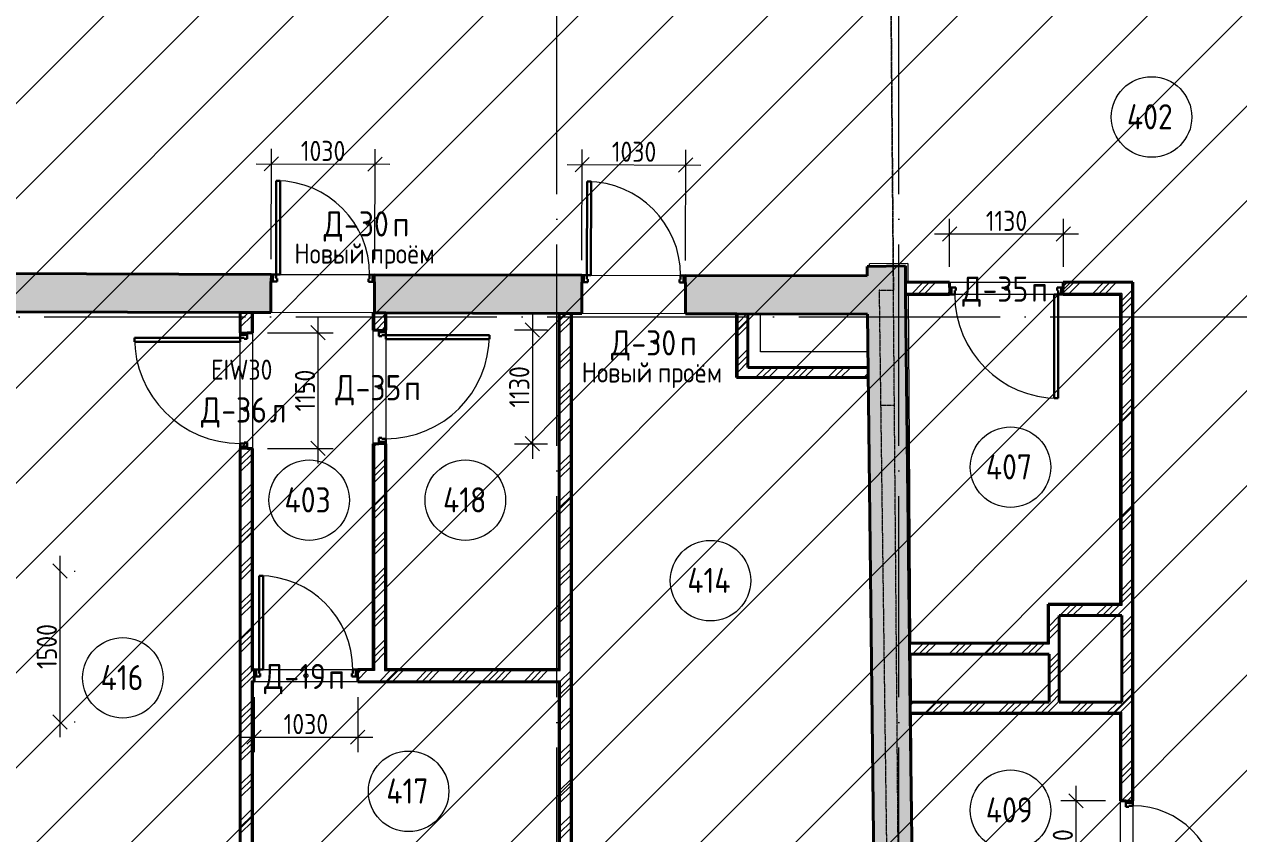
# Model space of a CAD drawing. Header units: millimetres. Extents: x 3050 to 430575, y -569542 to 36130.
# Drawn here: x 313137 to 325208, y -427152 to -419110 of the extents above; entities that cross this region are included whole.
import ezdxf

# ---------------------------------------------------------------- set-up
doc = ezdxf.new("R2010")
doc.units = ezdxf.units.MM
doc.linetypes.add('ADSK_Линия сетки', pattern=[25, 20, -2.5, 0, -2.5])
doc.linetypes.add('ADSK_Сверху', pattern=[4.5, 3, -1.5])
for name, color, linetype, lineweight in [('Двери', 7, 'Continuous', 18), ('Крыша', 7, 'Continuous', 18), ('Марки дверей', 7, 'Continuous', 20), ('Марки помещений', 7, 'Continuous', 20), ('Оси', 7, 'Continuous', 9), ('Перекрытие', 7, 'Continuous', 18), ('Размеры', 7, 'Continuous', 9), ('Стены внутренние', 7, 'Continuous', 18), ('Стены штриховка', 7, 'Continuous', 18)]:
    doc.layers.add(name, color=color, linetype=linetype, lineweight=lineweight)
doc.layers.add('Линии', color=7, linetype='Continuous', lineweight=9, true_color=0x00a600)
doc.styles.add('GOST Common', font='GOST_Common.ttf', dxfattribs={"width": 0.9, "height": 200})
doc.styles.add('GOST Common_1', font='GOST_Common.ttf', dxfattribs={"width": 0.9, "height": 350})
doc.styles.add('GOST Common_2', font='GOST_Common.ttf', dxfattribs={"width": 0.9, "height": 250})
doc.dimstyles.new('ADSK_Основной_2_мм_Округление_до_1_мм', dxfattribs={"dimscale": 304.8, "dimtxt": 201.142999, "dimasz": 0.463911, "dimexe": 0.492126, "dimexo": 0.492126, "dimgap": 0.098425, "dimtad": 1, "dimdec": 0, "dimdsep": 46, "dimtxsty": 'GOST Common', "dimblk1": 'OBLIQUE', "dimblk2": 'OBLIQUE', "dimsah": 1, "dimcen": 0.09, "dimdle": 0.492126, "dimazin": 2, "dimtfac": 1, "dimtdec": 4, "dimtix": 1, "dimtmove": 0, "dimatfit": 3, "dimfxl": 1, "dimtvp": 1, "dimtolj": 1, "dimtzin": 0, "dimlwd": 20, "dimlwe": 20, "dimarcsym": 2})
pattern_1 = [(45, (279419.6, -430621.92), (-179.6051, 179.6051), []), (45, (279483.1, -430621.92), (0, 359.2102), []), (45, (279356.1, -430621.92), (0, 359.2102), [])]

# ---------------------------------------------------------------- blocks, each defined once
blk = doc.blocks.new('AC_Дверь_Однопольная - Д-36л 1150х2200h-2279770-04 План 4-го этажа маркировочный')
at = {"layer": 'Двери', "lineweight": 30}
for p, q in [((525, 1112), (485, 1112)), ((485, 1112), (485, 62)), ((525, 62), (525, 1112)), ((-555, 62), (-575, 62)), ((-575, 62), (-575, -8)), ((-525, 62), (-555, 62)), ((-555, 62), (-555, -8)), ((-555, -8), (-555, 62)), ((-525, 22), (-525, 62)), ((-515, 22), (-525, 22)), ((-515, -8), (-515, 22)), ((485, 62), (525, 62)), ((525, 22), (515, 22)), ((515, 22), (515, -8)), ((555, 62), (525, 62)), ((525, 62), (525, 22)), ((555, -8), (555, 62)), ((575, 62), (555, 62)), ((555, 62), (555, -8)), ((575, -8), (575, 62)), ((-575, -8), (-555, -8)), ((-555, -8), (-515, -8)), ((515, -8), (555, -8)), ((555, -8), (575, -8))]:
    blk.add_line(p, q, dxfattribs=at)
at = {"layer": 'Двери'}
blk.add_arc((525, 62), 1050, 90, 180, dxfattribs=at)
blk = doc.blocks.new('AC_Дверь_Однопольная - Д-35п 1130х2200h-1983249-04 План 4-го этажа маркировочный')
at = {"layer": 'Двери', "lineweight": 30}
for p, q in [((-515, 1092), (-475, 1092)), ((-515, 62), (-515, 1092)), ((-475, 1092), (-475, 62)), ((-565, 62), (-545, 62)), ((-565, -8), (-565, 62)), ((-545, 62), (-515, 62)), ((-545, -8), (-545, 62)), ((-545, 62), (-545, -8)), ((-475, 62), (-515, 62)), ((-515, 62), (-515, 22)), ((-515, 22), (-505, 22)), ((-505, 22), (-505, -8)), ((505, 22), (515, 22)), ((505, -8), (505, 22)), ((515, 62), (545, 62)), ((515, 22), (515, 62)), ((545, 62), (545, -8)), ((545, 62), (565, 62)), ((545, -8), (545, 62)), ((565, 62), (565, -8)), ((-545, -8), (-565, -8)), ((-505, -8), (-545, -8)), ((545, -8), (505, -8)), ((565, -8), (545, -8))]:
    blk.add_line(p, q, dxfattribs=at)
at = {"layer": 'Двери'}
blk.add_arc((-515, 62), 1030, 0, 90, dxfattribs=at)
blk = doc.blocks.new('AC_Дверь_Однопольная - Д-19п 1030х2200h-1983254-04 План 4-го этажа маркировочный')
at = {"layer": 'Двери', "lineweight": 30}
for p, q in [((-465, 992), (-425, 992)), ((-465, 62), (-465, 992)), ((-425, 992), (-425, 62)), ((-515, 62), (-495, 62)), ((-515, -8), (-515, 62)), ((-495, 62), (-465, 62)), ((-495, -8), (-495, 62)), ((-495, 62), (-495, -8)), ((-425, 62), (-465, 62)), ((-465, 62), (-465, 22)), ((-465, 22), (-455, 22)), ((-455, 22), (-455, -8)), ((455, 22), (465, 22)), ((455, -8), (455, 22)), ((465, 62), (495, 62)), ((465, 22), (465, 62)), ((495, 62), (495, -8)), ((495, 62), (515, 62)), ((495, -8), (495, 62)), ((515, 62), (515, -8)), ((-495, -8), (-515, -8)), ((-455, -8), (-495, -8)), ((495, -8), (455, -8)), ((515, -8), (495, -8))]:
    blk.add_line(p, q, dxfattribs=at)
at = {"layer": 'Двери'}
blk.add_arc((-465, 62), 930, 0, 90, dxfattribs=at)
blk = doc.blocks.new('AC_Дверь_Однопольная - Д-30п 1030х2200h-1983150-04 План 4-го этажа маркировочный')
at = {"layer": 'Двери', "lineweight": 30}
for p, q in [((-465, 1120), (-425, 1120)), ((-465, 190), (-465, 1120)), ((-425, 1120), (-425, 190)), ((-515, 190), (-495, 190)), ((-515, 120), (-515, 190)), ((-495, 190), (-465, 190)), ((-495, 120), (-495, 190)), ((-495, 190), (-495, 120)), ((-425, 190), (-465, 190)), ((-465, 190), (-465, 150)), ((-465, 150), (-455, 150)), ((-455, 150), (-455, 120)), ((455, 150), (465, 150)), ((455, 120), (455, 150)), ((465, 190), (495, 190)), ((465, 150), (465, 190)), ((495, 190), (495, 120)), ((495, 190), (515, 190)), ((495, 120), (495, 190)), ((515, 190), (515, 120)), ((-495, 120), (-515, 120)), ((-455, 120), (-495, 120)), ((495, 120), (455, 120)), ((515, 120), (495, 120))]:
    blk.add_line(p, q, dxfattribs=at)
at = {"layer": 'Двери'}
blk.add_arc((-465, 190), 930, 0, 90, dxfattribs=at)
blk = doc.blocks.new('AC_Дверь_Однопольная - Д-27л 930х2200h-1983253-04 План 4-го этажа маркировочный')
at = {"layer": 'Двери', "lineweight": 30}
for p, q in [((415, 892), (375, 892)), ((375, 892), (375, 62)), ((415, 62), (415, 892)), ((-445, 62), (-465, 62)), ((-465, 62), (-465, -8)), ((-415, 62), (-445, 62)), ((-445, 62), (-445, -8)), ((-445, -8), (-445, 62)), ((-415, 22), (-415, 62)), ((-405, 22), (-415, 22)), ((-405, -8), (-405, 22)), ((375, 62), (415, 62)), ((415, 22), (405, 22)), ((405, 22), (405, -8)), ((445, 62), (415, 62)), ((415, 62), (415, 22)), ((445, -8), (445, 62)), ((465, 62), (445, 62)), ((445, 62), (445, -8)), ((465, -8), (465, 62)), ((-465, -8), (-445, -8)), ((-445, -8), (-405, -8)), ((405, -8), (445, -8)), ((445, -8), (465, -8))]:
    blk.add_line(p, q, dxfattribs=at)
at = {"layer": 'Двери'}
blk.add_arc((415, 62), 830, 90, 180, dxfattribs=at)
blk = doc.blocks.new('ADSK_Марка_Помещение_ОдноЗначение - Номер-247393-04 План 4-го этажа маркировочный')
at = {"layer": 'Марки помещений'}
blk.add_circle((0, 0), 4, dxfattribs=at)
blk = doc.blocks.new('ADSK_Марка_Дверь - Типоразмер_ADSK_Марка-58376-04 План 4-го этажа маркировочный')
at = {"layer": 'Марки дверей', "lineweight": 9}
blk.add_circle((0, 0), 0.2, dxfattribs=at)
blk = doc.blocks.new('ADSK_Марка_Дверь - Марка типа и комментарии-2020407-04 План 4-го этажа маркировочный')
at = {"layer": 'Марки дверей', "lineweight": 9}
blk.add_circle((0, 0), 0.2, dxfattribs=at)
blk = doc.blocks.new('_Oblique')
at = {"color": 0, "linetype": 'ByBlock', "lineweight": -2}
blk.add_line((-0.5, -0.5), (0.5, 0.5), dxfattribs=at)
blk = doc.blocks.new('*D9945')
at = {"layer": 'Defpoints', "color": 0, "lineweight": 40, "transparency": 16777216}
for p in [(315421, -425644), (316451, -425644), (316451, -426193)]:
    blk.add_point(p, dxfattribs=at)
at = {"layer": 'Размеры', "color": 0, "lineweight": 20, "transparency": 16777216}
for p, q in [((315421, -425794), (315421, -426343)), ((316451, -425794), (316451, -426343)), ((315271, -426193), (316601, -426193))]:
    blk.add_line(p, q, dxfattribs=at)
at = {"layer": 'Размеры', "color": 0, "lineweight": 20, "transparency": 16777216, "xscale": 141.4, "yscale": 141.4, "zscale": 141.4, "rotation": 180}
blk.add_blockref('_Oblique', (315421, -426193), dxfattribs=at)
at = {"layer": 'Размеры', "color": 0, "lineweight": 20, "transparency": 16777216, "xscale": 141.4, "yscale": 141.4, "zscale": 141.4}
blk.add_blockref('_Oblique', (316451, -426193), dxfattribs=at)
at = {"layer": 'Размеры', "color": 0, "lineweight": 20, "transparency": 16777216, "insert": (315936, -426063), "char_height": 200, "width": 560.47, "attachment_point": 5, "style": 'GOST Common'}
blk.add_mtext('\\A1;1030', dxfattribs=at)
blk = doc.blocks.new('*D9946')
at = {"layer": 'Defpoints', "color": 0, "lineweight": 40, "transparency": 16777216}
for p in [(313482, -424542), (313482, -426042), (313491, -426042)]:
    blk.add_point(p, dxfattribs=at)
at = {"layer": 'Размеры', "color": 0, "lineweight": 20, "transparency": 16777216}
for p, q in [((313491, -424392), (313491, -426192)), ((313632, -424542), (313641, -424542)), ((313632, -426042), (313641, -426042))]:
    blk.add_line(p, q, dxfattribs=at)
at = {"layer": 'Размеры', "color": 0, "lineweight": 20, "transparency": 16777216, "xscale": 141.4, "yscale": 141.4, "zscale": 141.4}
for p, rotation in [((313491, -424542), 90), ((313491, -426042), 270)]:
    blk.add_blockref('_Oblique', p, dxfattribs=dict(at, rotation=rotation))
at = {"layer": 'Размеры', "color": 0, "lineweight": 20, "transparency": 16777216, "insert": (313361, -425292), "char_height": 200, "width": 560.47, "attachment_point": 5, "rotation": 90, "style": 'GOST Common'}
blk.add_mtext('\\A1;1500', dxfattribs=at)
blk = doc.blocks.new('*D9947')
at = {"layer": 'Defpoints', "color": 0, "lineweight": 40, "transparency": 16777216}
for p in [(315406, -422174), (316057, -422174), (315406, -423324)]:
    blk.add_point(p, dxfattribs=at)
at = {"layer": 'Размеры', "color": 0, "lineweight": 20, "transparency": 16777216}
for p, q in [((316057, -423474), (316057, -422024)), ((315556, -422174), (316207, -422174)), ((315556, -423324), (316207, -423324))]:
    blk.add_line(p, q, dxfattribs=at)
at = {"layer": 'Размеры', "color": 0, "lineweight": 20, "transparency": 16777216, "xscale": 141.4, "yscale": 141.4, "zscale": 141.4}
for p, rotation in [((316057, -422174), 90), ((316057, -423324), 270)]:
    blk.add_blockref('_Oblique', p, dxfattribs=dict(at, rotation=rotation))
at = {"layer": 'Размеры', "color": 0, "lineweight": 20, "transparency": 16777216, "insert": (315927, -422749), "char_height": 200, "width": 515.47, "attachment_point": 5, "rotation": 90, "style": 'GOST Common'}
blk.add_mtext('\\A1;1150', dxfattribs=at)
blk = doc.blocks.new('*D9948')
at = {"layer": 'Defpoints', "color": 0, "lineweight": 40, "transparency": 16777216}
for p in [(317860, -422147), (317860, -423277), (318187, -423277)]:
    blk.add_point(p, dxfattribs=at)
at = {"layer": 'Размеры', "color": 0, "lineweight": 20, "transparency": 16777216}
for p, q in [((318187, -421997), (318187, -423427)), ((318010, -422147), (318337, -422147)), ((318010, -423277), (318337, -423277))]:
    blk.add_line(p, q, dxfattribs=at)
at = {"layer": 'Размеры', "color": 0, "lineweight": 20, "transparency": 16777216, "xscale": 141.4, "yscale": 141.4, "zscale": 141.4}
for p, rotation in [((318187, -422147), 90), ((318187, -423277), 270)]:
    blk.add_blockref('_Oblique', p, dxfattribs=dict(at, rotation=rotation))
at = {"layer": 'Размеры', "color": 0, "lineweight": 20, "transparency": 16777216, "insert": (318057, -422712), "char_height": 200, "width": 515.47, "attachment_point": 5, "rotation": 90, "style": 'GOST Common'}
blk.add_mtext('\\A1;1130', dxfattribs=at)
blk = doc.blocks.new('*D9951')
at = {"layer": 'Defpoints', "color": 0, "lineweight": 40, "transparency": 16777216}
for p in [(323465, -421193), (322335, -421671), (323465, -421671)]:
    blk.add_point(p, dxfattribs=at)
at = {"layer": 'Размеры', "color": 0, "lineweight": 20, "transparency": 16777216}
for p, q in [((322335, -421521), (322335, -421043)), ((323465, -421521), (323465, -421043)), ((322185, -421193), (323615, -421193))]:
    blk.add_line(p, q, dxfattribs=at)
at = {"layer": 'Размеры', "color": 0, "lineweight": 20, "transparency": 16777216, "xscale": 141.4, "yscale": 141.4, "zscale": 141.4, "rotation": 180}
blk.add_blockref('_Oblique', (322335, -421193), dxfattribs=at)
at = {"layer": 'Размеры', "color": 0, "lineweight": 20, "transparency": 16777216, "xscale": 141.4, "yscale": 141.4, "zscale": 141.4}
blk.add_blockref('_Oblique', (323465, -421193), dxfattribs=at)
at = {"layer": 'Размеры', "color": 0, "lineweight": 20, "transparency": 16777216, "insert": (322900, -421063), "char_height": 200, "width": 515.47, "attachment_point": 5, "style": 'GOST Common'}
blk.add_mtext('\\A1;1130', dxfattribs=at)
blk = doc.blocks.new('*D9952')
at = {"layer": 'Defpoints', "color": 0, "lineweight": 40, "transparency": 16777216}
for p in [(324033, -426825), (323590, -427755), (324033, -427755)]:
    blk.add_point(p, dxfattribs=at)
at = {"layer": 'Размеры', "color": 0, "lineweight": 20, "transparency": 16777216}
for p, q in [((323590, -426675), (323590, -427905)), ((323883, -426825), (323440, -426825)), ((323883, -427755), (323440, -427755))]:
    blk.add_line(p, q, dxfattribs=at)
at = {"layer": 'Размеры', "color": 0, "lineweight": 20, "transparency": 16777216, "xscale": 141.4, "yscale": 141.4, "zscale": 141.4}
for p, rotation in [((323590, -426825), 90), ((323590, -427755), 270)]:
    blk.add_blockref('_Oblique', p, dxfattribs=dict(at, rotation=rotation))
at = {"layer": 'Размеры', "color": 0, "lineweight": 20, "transparency": 16777216, "insert": (323460, -427290), "char_height": 200, "width": 454.11, "attachment_point": 5, "rotation": 90, "style": 'GOST Common'}
blk.add_mtext('\\A1;930', dxfattribs=at)
blk = doc.blocks.new('*D9986')
at = {"layer": 'Defpoints', "color": 0, "lineweight": 40, "transparency": 16777216}
for p in [(316622, -420499), (315589, -421595), (316619, -421597)]:
    blk.add_point(p, dxfattribs=at)
at = {"layer": 'Размеры', "color": 0, "lineweight": 20, "transparency": 16777216}
for p, q in [((315590, -421445), (315593, -420346)), ((316620, -421447), (316623, -420349)), ((315442, -420496), (316772, -420499))]:
    blk.add_line(p, q, dxfattribs=at)
at = {"layer": 'Размеры', "color": 0, "lineweight": 20, "transparency": 16777216, "xscale": 141.4, "yscale": 141.4, "zscale": 141.4}
for p, rotation in [((315592, -420496), 179.8485505273575), ((316622, -420499), 359.8485505273575)]:
    blk.add_blockref('_Oblique', p, dxfattribs=dict(at, rotation=rotation))
at = {"layer": 'Размеры', "color": 0, "lineweight": 20, "transparency": 16777216, "insert": (316107, -420368), "char_height": 200, "width": 560.47, "attachment_point": 5, "rotation": 359.8486, "style": 'GOST Common'}
blk.add_mtext('\\A1;1030', dxfattribs=at)
blk = doc.blocks.new('*D9987')
at = {"layer": 'Defpoints', "color": 0, "lineweight": 40, "transparency": 16777216}
for p in [(319712, -420507), (318679, -421603), (319709, -421606)]:
    blk.add_point(p, dxfattribs=at)
at = {"layer": 'Размеры', "color": 0, "lineweight": 20, "transparency": 16777216}
for p, q in [((318680, -421453), (318683, -420354)), ((319710, -421456), (319713, -420357)), ((318532, -420504), (319862, -420508))]:
    blk.add_line(p, q, dxfattribs=at)
at = {"layer": 'Размеры', "color": 0, "lineweight": 20, "transparency": 16777216, "xscale": 141.4, "yscale": 141.4, "zscale": 141.4}
for p, rotation in [((318682, -420504), 179.8485505273575), ((319712, -420507), 359.8485505273575)]:
    blk.add_blockref('_Oblique', p, dxfattribs=dict(at, rotation=rotation))
at = {"layer": 'Размеры', "color": 0, "lineweight": 20, "transparency": 16777216, "insert": (319198, -420376), "char_height": 200, "width": 560.47, "attachment_point": 5, "rotation": 359.8486, "style": 'GOST Common'}
blk.add_mtext('\\A1;1030', dxfattribs=at)

msp = doc.modelspace()

# ---------------------------------------------------------------- hatches: boundary and pattern name
at = {"lineweight": 13, "true_color": 0x636466}
h = msp.add_hatch(dxfattribs=at)
h.set_pattern_fill('ANSI31', color=251, scale=210)
h.set_pattern_definition([(45, (-1812091.45, -109463.3), (-471.46345, 471.46345), [])])
h.paths.add_polyline_path([(336184.02, -379783.78), (293385.25, -379662.32), (293385.25, -437206.01), (336184.02, -437327.46)])
at = {"layer": 'Стены внутренние', "true_color": 0xc0c0c0}
msp.add_hatch(color=9, dxfattribs=at).paths.add_polyline_path([(321585.57, -427882.41), (321965.6, -427882.41), (321894.52, -421511.31), (321514.54, -421515.55), (321577.66, -427173.44)])
h = msp.add_hatch(color=9, dxfattribs=at)
h.paths.add_polyline_path([(321519.84, -421990.44), (321515.6, -421610.43), (319709.45, -421605.65), (319708.44, -421985.65), (321042.05, -421989.18)])
h.paths.add_polyline_path([(318678.45, -421982.93), (318679.27, -421602.93), (316619.23, -421597.49), (316618.22, -421977.48), (318226.2, -421981.73)])
h.paths.add_polyline_path([(315588.23, -421974.76), (315589.05, -421594.76), (312693.8, -421587.37), (312692.79, -421967.11), (315410.35, -421974.29)])
at = {"layer": 'Стены внутренние', "lineweight": 9}
h = msp.add_hatch(dxfattribs=at)
h.set_pattern_fill('FP_1', color=256, style=0, pattern_type=2)
h.set_pattern_definition(pattern_1)
h.paths.add_polyline_path([(324044.95, -421783), (324144.95, -421783), (324144.95, -421683), (323464.95, -421683), (323464.95, -421783), (323857.89, -421783)])
h.paths.add_polyline_path([(322334.95, -421783), (322334.95, -421683), (321896.43, -421683), (321897.55, -421783), (322294.89, -421783)])
h = msp.add_hatch(dxfattribs=at)
h.set_pattern_fill('FP_1', color=256, style=0, pattern_type=2)
h.set_pattern_definition(pattern_1)
h.paths.add_polyline_path([(324144.95, -424983.07), (324144.95, -421783), (324044.95, -421783), (324044.95, -424983.07)])
h = msp.add_hatch(dxfattribs=at)
h.set_pattern_fill('FP_1', color=256, style=0, pattern_type=2)
h.set_pattern_definition(pattern_1)
h.paths.add_polyline_path([(315294.22, -427881.45), (315394.22, -427881.45), (315394.22, -423324.25), (315294.22, -423324.25), (315294.22, -427163.65)])
h.paths.add_polyline_path([(315352.22, -422174.25), (315394.22, -422174.25), (315394.22, -421974.25), (315294.22, -421974.76), (315294.22, -422174.25)])
h = msp.add_hatch(dxfattribs=at)
h.set_pattern_fill('FP_1', color=256, style=0, pattern_type=2)
h.set_pattern_definition(pattern_1)
h.paths.add_polyline_path([(316718.22, -425531.89), (316718.22, -423277.48), (316618.22, -423277.48), (316618.22, -425531.89)])
h.paths.add_polyline_path([(316718.22, -422147.48), (316718.22, -421977.75), (316618.22, -421977.48), (316618.22, -422147.48), (316660.22, -422147.48)])
h = msp.add_hatch(dxfattribs=at)
h.set_pattern_fill('FP_1', color=256, style=0, pattern_type=2)
h.set_pattern_definition(pattern_1)
h.paths.add_polyline_path([(318564.95, -427882.41), (318564.95, -421982.63), (318464.95, -421982.93), (318464.95, -427882.41)])
h = msp.add_hatch(dxfattribs=at)
h.set_pattern_fill('FP_1', color=256, style=0, pattern_type=2)
h.set_pattern_definition(pattern_1)
h.paths.add_polyline_path([(320228.31, -422619.39), (320328.31, -422619.39), (320328.31, -421987.29), (320228.31, -421987.03), (320228.31, -422607.21)])
h = msp.add_hatch(dxfattribs=at)
h.set_pattern_fill('FP_1', color=256, style=0, pattern_type=2)
h.set_pattern_definition(pattern_1)
h.paths.add_polyline_path([(321526.86, -422619.39), (321525.74, -422519.39), (320328.31, -422519.39), (320328.31, -422619.39), (321519.84, -422619.39)])
h = msp.add_hatch(dxfattribs=at)
h.set_pattern_fill('FP_1', color=256, style=0, pattern_type=2)
h.set_pattern_definition(pattern_1)
h.paths.add_polyline_path([(323424.95, -425369.75), (323424.95, -424883.07), (323324.95, -424883.07), (323324.95, -425369.75)])
h = msp.add_hatch(dxfattribs=at)
h.set_pattern_fill('FP_1', color=256, style=0, pattern_type=2)
h.set_pattern_definition(pattern_1)
h.paths.add_polyline_path([(324032.95, -424983.07), (324044.95, -424983.07), (324044.95, -424883.07), (323424.95, -424883.07), (323424.95, -424983.07), (323857.89, -424983.07)])
h = msp.add_hatch(dxfattribs=at)
h.set_pattern_fill('FP_1', color=256, style=0, pattern_type=2)
h.set_pattern_definition(pattern_1)
h.paths.add_polyline_path([(324144.95, -425845.13), (324144.95, -424983.07), (324044.95, -424983.07), (324044.95, -425845.13)])
h = msp.add_hatch(dxfattribs=at)
h.set_pattern_fill('FP_1', color=256, style=0, pattern_type=2)
h.set_pattern_definition(pattern_1)
h.paths.add_polyline_path([(322731.55, -425369.75), (323324.95, -425369.75), (323324.95, -425269.75), (321936.45, -425269.75), (321937.56, -425369.75), (321966.54, -425369.75)])
h = msp.add_hatch(dxfattribs=at)
h.set_pattern_fill('FP_1', color=256, style=0, pattern_type=2)
h.set_pattern_definition(pattern_1)
h.paths.add_polyline_path([(323324.95, -425845.13), (323424.95, -425845.13), (323424.95, -425369.75), (323324.95, -425369.75), (323324.95, -425644.83)])
h = msp.add_hatch(dxfattribs=at)
h.set_pattern_fill('FP_1', color=256, style=0, pattern_type=2)
h.set_pattern_definition(pattern_1)
h.paths.add_polyline_path([(316536.69, -425631.89), (318464.95, -425631.89), (318464.95, -425531.89), (316451.22, -425531.89), (316451.22, -425631.89)])
h.paths.add_polyline_path([(315404.22, -425631.89), (315421.22, -425631.89), (315421.22, -425531.89), (315394.22, -425531.89), (315394.22, -425631.89)])
h = msp.add_hatch(dxfattribs=at)
h.set_pattern_fill('FP_1', color=256, style=0, pattern_type=2)
h.set_pattern_definition(pattern_1)
h.paths.add_polyline_path([(321943.98, -425945.13), (324044.95, -425945.07), (324044.95, -425845.13), (321942.87, -425845.13)])
h = msp.add_hatch(dxfattribs=at)
h.set_pattern_fill('FP_1', color=256, style=0, pattern_type=2)
h.set_pattern_definition(pattern_1)
h.paths.add_polyline_path([(324144.95, -428095.14), (324144.95, -427755.13), (324044.95, -427755.13), (324044.95, -428095.14), (324139.48, -428095.14)])
h.paths.add_polyline_path([(324144.95, -426825.13), (324144.95, -425845.13), (324044.95, -425845.13), (324044.95, -426825.13), (324086.95, -426825.13)])

# ---------------------------------------------------------------- linework, layer by layer
at = {"layer": 'Крыша', "color": 253, "linetype": 'ADSK_Сверху', "true_color": 0xaaaaaa}
msp.add_open_spline([(321651.83, -422892.59), (321697.6, -422892.78), (321743.36, -422892.96), (321789.12, -422893.14)], degree=3, dxfattribs=at)
at = {"layer": 'Линии', "color": 8, "lineweight": 18, "true_color": 0x808080}
for p, q in [((321918.92, -421485.31), (321538.93, -421488.14)), ((321539.13, -421515.27), (321538.93, -421488.14)), ((321918.92, -421485.31), (321920.3, -421671)), ((315679.23, -421595), (316569.23, -421597.35)), ((318769.45, -421603.17), (319659.45, -421605.52)), ((321921.23, -421794.89), (321947, -425257.75)), ((316606.22, -421977.45), (315588.23, -421974.76)), ((319708.44, -421985.65), (318678.45, -421982.93)), ((321947.83, -425369.75), (321951.37, -425845.13)), ((321952.21, -425957.12), (321966.54, -427882.41))]:
    msp.add_line(p, q, dxfattribs=at)
at = {"layer": 'Оси', "linetype": 'ADSK_Линия сетки', "ltscale": 100}
for p, q in [((318429.52, -435797.51), (318429.52, -408953.12)), ((321829.52, -435797.51), (321829.52, -408953.12)), ((268333.38, -422015.13), (336561.32, -422015.13))]:
    msp.add_line(p, q, dxfattribs=at)
at = {"layer": 'Перекрытие', "color": 9, "linetype": 'ADSK_Сверху', "true_color": 0xaad4d4}
for p, q in [((321846.18, -430076.71), (321744.5, -417964.21)), ((321744.66, -417982.85), (321776.32, -421754.41)), ((321776.32, -421754.41), (321633.91, -421752.95)), ((321633.91, -421752.95), (321717.64, -428063.93))]:
    msp.add_line(p, q, dxfattribs=at)
at = {"layer": 'Перекрытие', "color": 136, "true_color": 0x008080}
for p, q in [((320454.92, -422365.45), (320454.92, -421987.63)), ((321524.02, -422365.45), (320454.92, -422365.45))]:
    msp.add_line(p, q, dxfattribs=at)
at = {"layer": 'Стены внутренние', "lineweight": 40}
for p, q in [((321894.52, -421511.31), (321514.54, -421515.55)), ((321514.54, -421515.55), (321515.6, -421610.43)), ((321896.3, -421671), (321894.52, -421511.31)), ((315589.23, -421594.76), (312793.84, -421587.37)), ((318679.45, -421602.93), (316619.23, -421597.49)), ((321515.6, -421610.43), (319709.45, -421605.65)), ((315588.23, -421974.76), (315589.05, -421664.76)), ((316619.04, -421667.49), (316618.22, -421977.48)), ((318678.45, -421982.93), (318679.27, -421672.93)), ((319709.26, -421675.65), (319708.44, -421985.65)), ((322334.95, -421671), (321896.3, -421671)), ((321896.32, -421673), (321897.66, -421793)), ((322334.95, -421725), (322334.95, -421671)), ((324156.95, -421671), (323464.95, -421671)), ((323464.95, -421671), (323464.95, -421725)), ((324156.95, -426825.13), (324156.95, -421671)), ((321897.68, -421795), (322334.95, -421795)), ((321936.32, -425257.75), (321897.68, -421795)), ((323464.95, -421795), (324032.95, -421795)), ((324032.95, -421795), (324032.95, -424871.07)), ((313044.45, -421968.04), (315282.22, -421973.95)), ((315282.22, -421973.95), (315282.22, -422174.25)), ((315404.22, -421974.28), (315284.22, -421973.96)), ((315406.22, -422174.25), (315406.22, -421974.28)), ((315406.22, -421974.28), (315588.23, -421974.76)), ((316618.22, -421977.48), (316606.22, -421977.45)), ((316606.22, -421977.45), (316606.22, -422147.48)), ((316728.22, -421977.78), (316618.22, -421977.48)), ((316730.22, -422147.48), (316730.22, -421977.78)), ((316730.22, -421977.78), (318452.95, -421982.33)), ((318452.95, -421982.33), (318452.95, -425519.89)), ((318574.95, -421982.66), (318454.95, -421982.34)), ((318576.95, -427882.41), (318576.95, -421982.66)), ((318576.95, -421982.66), (318678.45, -421982.93)), ((319708.44, -421985.65), (320216.31, -421987)), ((320216.31, -421987), (320216.31, -422619.39)), ((320218.31, -421987), (321519.84, -421990.44)), ((320328.31, -422519.39), (320328.31, -421987.29)), ((321519.84, -421990.44), (321585.57, -427882.41)), ((315352.22, -422174.25), (315406.22, -422174.25)), ((316606.22, -422147.48), (316660.22, -422147.48)), ((321525.74, -422519.39), (320328.31, -422519.39)), ((320216.31, -422619.39), (321526.86, -422619.39)), ((315282.22, -423324.25), (315282.22, -427881.45)), ((315406.22, -423324.25), (315352.22, -423324.25)), ((315406.22, -425519.89), (315406.22, -423324.25)), ((316660.22, -423277.48), (316606.22, -423277.48)), ((316606.22, -423277.48), (316606.22, -425519.89)), ((316730.22, -425519.89), (316730.22, -423277.48)), ((324032.95, -424871.07), (323312.95, -424871.07)), ((323312.95, -424871.07), (323312.95, -425257.75)), ((323424.95, -425845.13), (323424.95, -424983.07)), ((323424.95, -424983.07), (324044.95, -424983.07)), ((324044.95, -424983.07), (324044.95, -425845.13)), ((323312.95, -425257.75), (321936.32, -425257.75)), ((321944.1, -425955.13), (321936.34, -425259.75)), ((321937.56, -425369.75), (323324.95, -425369.75)), ((323324.95, -425369.75), (323324.95, -425845.13)), ((315421.22, -425519.89), (315406.22, -425519.89)), ((315421.22, -425643.89), (315421.22, -425589.89)), ((316606.22, -425519.89), (316451.22, -425519.89)), ((316451.22, -425589.89), (316451.22, -425643.89)), ((318452.95, -425519.89), (316730.22, -425519.89)), ((315406.22, -427881.45), (315406.22, -425643.89)), ((315406.22, -425643.89), (315421.22, -425643.89)), ((316451.22, -425643.89), (318452.95, -425643.89)), ((318452.95, -425643.89), (318452.95, -427882.41)), ((323324.95, -425845.13), (321942.87, -425845.13)), ((324044.95, -425845.13), (323424.95, -425845.13)), ((321944.12, -425957.13), (324032.95, -425957.13)), ((321965.6, -427882.41), (321944.12, -425957.13)), ((324032.95, -425957.13), (324032.95, -426825.13)), ((324032.95, -426825.13), (324086.95, -426825.13))]:
    msp.add_line(p, q, dxfattribs=at)
at = {"layer": 'Стены внутренние'}
for p, q in [((322334.95, -421671), (323464.95, -421671)), ((323374.95, -421795), (322384.95, -421795)), ((315406.22, -422174.25), (315406.22, -423324.25)), ((316606.22, -423277.48), (316606.22, -422147.48)), ((316730.22, -422237.48), (316730.22, -423227.48)), ((315282.22, -423274.25), (315282.22, -422264.25)), ((315511.22, -425519.89), (316401.22, -425519.89)), ((316451.22, -425643.89), (315421.22, -425643.89)), ((324032.95, -427755.13), (324032.95, -426825.13)), ((324156.95, -426875.13), (324156.95, -427665.13))]:
    msp.add_line(p, q, dxfattribs=at)
at = {"layer": 'Стены штриховка'}
for p, q in [((321896.3, -421671), (321896.32, -421673)), ((322334.95, -421673), (321896.32, -421673)), ((322334.95, -421683), (321896.43, -421683)), ((324156.95, -421673), (323464.95, -421673)), ((324144.95, -421683), (323464.95, -421683)), ((324144.95, -426825.13), (324144.95, -421683)), ((324154.95, -426825.13), (324154.95, -421671)), ((324154.95, -421683), (324156.95, -421683)), ((322334.95, -421783), (321897.55, -421783)), ((322334.95, -421793), (321897.66, -421793)), ((321897.66, -421793), (321897.68, -421795)), ((324044.95, -421783), (323464.95, -421783)), ((324034.95, -421793), (323464.95, -421793)), ((324034.95, -424871.07), (324034.95, -421793)), ((324044.95, -421783), (324044.95, -424883.07)), ((315284.22, -421973.96), (315282.22, -421973.95)), ((315284.22, -422174.25), (315284.22, -421973.96)), ((315294.22, -422174.25), (315294.22, -421973.98)), ((315394.22, -422174.25), (315394.22, -421974.25)), ((315406.22, -421974.28), (315404.22, -421974.28)), ((315404.22, -422174.25), (315404.22, -421974.28)), ((316608.22, -421977.46), (316608.22, -422147.48)), ((316618.22, -421977.48), (316618.22, -422147.48)), ((316718.22, -421977.75), (316718.22, -422147.48)), ((316730.22, -421977.78), (316728.22, -421977.78)), ((316728.22, -421977.78), (316728.22, -422147.48)), ((318454.95, -421982.34), (318452.95, -421982.33)), ((318454.95, -425521.89), (318454.95, -421982.34)), ((318464.95, -425531.89), (318464.95, -421982.37)), ((318564.95, -427882.41), (318564.95, -421982.63)), ((318576.95, -421982.66), (318574.95, -421982.66)), ((318574.95, -427882.41), (318574.95, -421982.66)), ((320218.31, -421987), (320216.31, -421987)), ((320218.31, -421987), (320218.31, -422619.39)), ((320228.31, -421987.03), (320228.31, -422619.39)), ((315284.22, -427881.45), (315284.22, -423324.25)), ((315294.22, -427881.45), (315294.22, -423324.25)), ((315394.22, -425531.89), (315394.22, -423324.25)), ((315404.22, -425531.89), (315404.22, -423324.25)), ((316608.22, -423277.48), (316608.22, -425531.89)), ((316618.22, -423277.48), (316618.22, -425531.89)), ((316718.22, -423277.48), (316718.22, -425531.89)), ((316728.22, -423277.48), (316728.22, -425521.89)), ((324044.95, -424873.07), (323312.95, -424873.07)), ((323314.95, -424871.07), (323314.95, -425259.75)), ((323324.95, -424873.07), (323324.95, -424871.07)), ((324044.95, -424883.07), (323324.95, -424883.07)), ((323324.95, -424883.07), (323324.95, -425269.75)), ((324044.95, -424871.07), (324032.95, -424871.07)), ((321936.32, -425257.75), (321936.34, -425259.75)), ((323314.95, -425259.75), (321936.34, -425259.75)), ((323324.95, -425269.75), (321936.45, -425269.75)), ((315394.22, -425531.89), (315421.22, -425531.89)), ((315394.22, -427881.45), (315394.22, -425631.89)), ((315394.22, -425631.89), (315421.22, -425631.89)), ((315406.22, -425521.89), (315421.22, -425521.89)), ((316451.22, -425521.89), (316606.22, -425521.89)), ((316618.22, -425531.89), (316451.22, -425531.89)), ((316451.22, -425631.89), (318464.95, -425631.89)), ((316606.22, -425531.89), (316606.22, -425519.89)), ((316718.22, -425531.89), (318464.95, -425531.89)), ((316728.22, -425521.89), (318454.95, -425521.89)), ((318464.95, -425631.89), (318464.95, -427882.41)), ((315404.22, -427881.45), (315404.22, -425641.89)), ((315404.22, -425641.89), (315421.22, -425641.89)), ((316451.22, -425641.89), (318464.95, -425641.89)), ((318464.95, -425643.89), (318452.95, -425643.89)), ((318454.95, -427882.41), (318454.95, -425643.89)), ((321943.98, -425945.13), (324044.95, -425945.13)), ((321944.1, -425955.13), (321944.12, -425957.13)), ((321944.1, -425955.13), (324044.95, -425955.13)), ((324032.95, -425957.13), (324044.95, -425957.13)), ((324034.95, -426825.13), (324034.95, -425957.13)), ((324044.95, -426825.13), (324044.95, -425945.13))]:
    msp.add_line(p, q, dxfattribs=at)

# ---------------------------------------------------------------- block references
at = {"layer": 'Двери'}
for name, p, rotation in [('AC_Дверь_Однопольная - Д-30п 1030х2200h-1983150-04 План 4-го этажа маркировочный', (316103.73, -421786.12), 359.8485505277052), ('AC_Дверь_Однопольная - Д-30п 1030х2200h-1983150-04 План 4-го этажа маркировочный', (319193.95, -421794.29), 359.8485505277052), ('AC_Дверь_Однопольная - Д-35п 1130х2200h-1983249-04 План 4-го этажа маркировочный', (322899.95, -421733), 180), ('AC_Дверь_Однопольная - Д-36л 1150х2200h-2279770-04 План 4-го этажа маркировочный', (315344.22, -422749.25), 89.99999999999993), ('AC_Дверь_Однопольная - Д-35п 1130х2200h-1983249-04 План 4-го этажа маркировочный', (316668.22, -422712.48), 269.9999999999999), ('AC_Дверь_Однопольная - Д-27л 930х2200h-1983253-04 План 4-го этажа маркировочный', (324094.95, -427290.13), 269.9999999999999)]:
    msp.add_blockref(name, p, dxfattribs=dict(at, rotation=rotation))
msp.add_blockref('AC_Дверь_Однопольная - Д-19п 1030х2200h-1983254-04 План 4-го этажа маркировочный', (315936.22, -425581.89), dxfattribs=at)
at = {"layer": 'Марки дверей', "xscale": 99.99999999999993, "yscale": 99.99999999999993, "zscale": 99.99999999999993}
for name, p in [('ADSK_Марка_Дверь - Марка типа и комментарии-2020407-04 План 4-го этажа маркировочный', (316552.99, -421085.65)), ('ADSK_Марка_Дверь - Типоразмер_ADSK_Марка-58376-04 План 4-го этажа маркировочный', (322899.95, -421733)), ('ADSK_Марка_Дверь - Марка типа и комментарии-2020407-04 План 4-го этажа маркировочный', (319409.84, -422267.19)), ('ADSK_Марка_Дверь - Типоразмер_ADSK_Марка-58376-04 План 4-го этажа маркировочный', (316668.22, -422712.48)), ('ADSK_Марка_Дверь - Типоразмер_ADSK_Марка-58376-04 План 4-го этажа маркировочный', (315333.33, -422934.28)), ('ADSK_Марка_Дверь - Типоразмер_ADSK_Марка-58376-04 План 4-го этажа маркировочный', (315936.22, -425581.89))]:
    msp.add_blockref(name, p, dxfattribs=at)
at = {"layer": 'Марки помещений', "xscale": 99.99999999999993, "yscale": 99.99999999999993, "zscale": 99.99999999999993}
for p in [(324342.09, -420031.12), (322939.68, -423509.74), (315968.36, -423837.88), (317520.62, -423837.88), (319957.29, -424637.88), (314116.79, -425603.69), (316956.93, -426731.08), (322939.68, -426918.87)]:
    msp.add_blockref('ADSK_Марка_Помещение_ОдноЗначение - Номер-247393-04 План 4-го этажа маркировочный', p, dxfattribs=at)

# ---------------------------------------------------------------- texts
at = {"layer": 'Марки дверей', "lineweight": 9, "attachment_point": 1}
for s, insert, char_height, width, style in [('\\fGOST Common|b0|i0|c204|p34|;\\W.9;Д', (316113.17, -420968.64), 250, 245.3164, 'GOST Common_2'), ('-30', (316315.57, -420968.64), 250, 584.4302, 'GOST Common_2'), ('\\fGOST Common|b0|i0|c204|p34|;\\W.9;п', (316797.78, -420968.64), 250, 194.8101, 'GOST Common_2'), ('Новый', (315821.57, -421287.54), 200, 836.9617, 'GOST Common_1'), ('проём', (316577.61, -421287.54), 200, 815.3162, 'GOST Common_1'), ('\\fGOST Common|b0|i0|c204|p34|;\\W.9;Д', (322460.12, -421615.99), 250, 245.3164, 'GOST Common_2'), ('-35', (322662.53, -421615.99), 250, 584.4302, 'GOST Common_2'), ('\\fGOST Common|b0|i0|c204|p34|;\\W.9;п', (323144.73, -421615.99), 250, 194.8101, 'GOST Common_2'), ('\\fGOST Common|b0|i0|c204|p34|;\\W.9;Д', (318970.01, -422150.18), 250, 245.3164, 'GOST Common_2'), ('-30', (319172.41, -422150.18), 250, 584.4302, 'GOST Common_2'), ('\\fGOST Common|b0|i0|c204|p34|;\\W.9;п', (319654.62, -422150.18), 250, 194.8101, 'GOST Common_2'), ('EIW30', (314994.75, -422441.87), 200, 779.2402, 'GOST Common_1'), ('Новый', (318678.41, -422469.08), 200, 836.9617, 'GOST Common_1'), ('проём', (319434.45, -422469.08), 200, 815.3162, 'GOST Common_1'), ('\\fGOST Common|b0|i0|c204|p34|;\\W.9;Д', (316228.39, -422595.47), 250, 245.3164, 'GOST Common_2'), ('-35', (316430.8, -422595.47), 250, 584.4302, 'GOST Common_2'), ('\\fGOST Common|b0|i0|c204|p34|;\\W.9;п', (316913, -422595.47), 250, 194.8101, 'GOST Common_2'), ('\\fGOST Common|b0|i0|c204|p34|;\\W.9;Д', (314893.5, -422817.27), 250, 245.3164, 'GOST Common_2'), ('-36', (315095.9, -422817.27), 250, 584.4302, 'GOST Common_2'), ('\\fGOST Common|b0|i0|c204|p34|;\\W.9;л', (315578.11, -422817.27), 250, 194.8101, 'GOST Common_2'), ('\\fGOST Common|b0|i0|c204|p34|;\\W.9;Д', (315520.24, -425464.88), 250, 245.3164, 'GOST Common_2'), ('-19', (315722.65, -425464.88), 250, 526.7087, 'GOST Common_2'), ('\\fGOST Common|b0|i0|c204|p34|;\\W.9;п', (316157.23, -425464.88), 250, 194.8101, 'GOST Common_2')]:
    msp.add_mtext(s, dxfattribs=dict(at, insert=insert, char_height=char_height, width=width, style=style))
at = {"layer": 'Марки помещений', "lineweight": 9, "char_height": 250, "attachment_point": 1, "style": 'GOST Common_2'}
for s, insert, width in [('402', (324097.29, -419903.4), 606.0757), ('407', (322694.87, -423382.01), 606.0757), ('403', (315723.55, -423710.15), 606.0757), ('418', (317299.66, -423710.15), 548.3542), ('414', (319727.33, -424510.15), 569.9998), ('416', (313895.83, -425475.97), 548.3542), ('417', (316735.97, -426603.35), 548.3542), ('409', (322694.87, -426791.14), 606.0757)]:
    msp.add_mtext(s, dxfattribs=dict(at, insert=insert, width=width))

# ---------------------------------------------------------------- dimensions: what is measured, and where the dimension line sits
at = {"layer": 'Размеры', "lineweight": 20}
for base, p1, p2, angle, override, picture, middle in [((316622.13, -420498.94), (315589.23, -421594.76), (316619.23, -421597.49), 359.848551, {"dimpost": '<>', "dimfxl": 1030}, '*D9986', (316107.48, -420367.58)), ((319712.35, -420507.11), (318679.45, -421602.93), (319709.45, -421605.65), 359.848551, {"dimpost": '<>', "dimfxl": 1030}, '*D9987', (319197.7, -420375.75)), ((318187.15, -423277.48), (317860.22, -422147.48), (317860.22, -423277.48), 90, {"dimpost": '<>', "dimfxl": 1130}, '*D9948', (318057.15, -422712.48)), ((316057.21, -422174.25), (315406.22, -423324.25), (315406.22, -422174.25), 90, {"dimpost": '<>', "dimfxl": 1150}, '*D9947', (315927.21, -422749.25)), ((313490.64, -426041.89), (313482.45, -424541.89), (313482.45, -426041.89), 90, {"dimpost": '<>', "dimfxl": 1500}, '*D9946', (313360.64, -425291.89)), ((323589.92, -427755.13), (324032.95, -426825.13), (324032.95, -427755.13), 90, {"dimpost": '<>', "dimfxl": 930}, '*D9952', (323459.92, -427290.13))]:
    dim = msp.add_linear_dim(base=base, p1=p1, p2=p2, angle=angle, dimstyle='ADSK_Основной_2_мм_Округление_до_1_мм', override=override, dxfattribs=at)
    dim.commit()
    dim.dimension.update_dxf_attribs({"geometry": picture, "text_midpoint": middle})
for base, p1, p2, override, picture, middle in [((323464.95, -421192.64), (322334.95, -421671), (323464.95, -421671), {"dimpost": '<>', "dimfxl": 1130}, '*D9951', (322899.95, -421062.64)), ((316451.22, -426192.85), (315421.22, -425643.89), (316451.22, -425643.89), {"dimpost": '<>', "dimfxl": 1030}, '*D9945', (315936.22, -426062.85))]:
    dim = msp.add_linear_dim(base=base, p1=p1, p2=p2, dimstyle='ADSK_Основной_2_мм_Округление_до_1_мм', override=override, dxfattribs=at)
    dim.commit()
    dim.dimension.update_dxf_attribs({"geometry": picture, "text_midpoint": middle})

doc.saveas('drawing.dxf')
